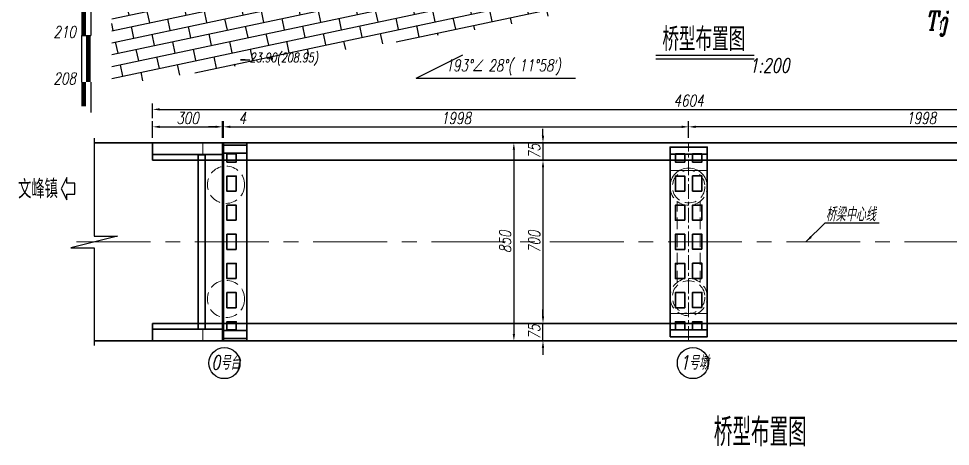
# Model space of a CAD drawing. Header units: millimetres. Extents: x -513 to 23624, y -721 to 12066.
# Drawn here: x 1669.7 to 1869.8, y -720.2 to -628.4 of the extents above; entities that cross this region are included whole.
import ezdxf
from ezdxf.enums import TextEntityAlignment as Align

# ---------------------------------------------------------------- set-up
doc = ezdxf.new("R2010")
doc.units = ezdxf.units.MM
doc.linetypes.add('CENTER', pattern=[50.8, 31.75, -6.35, 6.35, -6.35])
doc.linetypes.add('DASHED', pattern=[19.05, 12.7, -6.35])
doc.layers.add('图框', color=7, linetype='Continuous')
doc.layers.add('桥型', color=1, linetype='Continuous')
for name, color, linetype, lineweight in [('构造虚线', 6, 'DASHED', 20), ('结构轮廓', 1, 'Continuous', 35), ('轴线', 2, 'CENTER', 15)]:
    doc.layers.add(name, color=color, linetype=linetype, lineweight=lineweight)
doc.styles.get("Standard").update_dxf_attribs({"font": 'italc1.shx', "width": 0.75, "bigfont": 'fsdb.shx'})
doc.styles.add('TK', font='fsdb_e.shx', dxfattribs={"width": 0.75, "height": 3.5, "bigfont": 'fsdb.shx'})
doc.styles.add('xdb', font='italc1.shx', dxfattribs={"width": 0.75, "bigfont": 'fsdb.shx'})
doc.styles.add('宋体', font='italc1.shx', dxfattribs={"width": 0.75, "bigfont": 'fsdb.shx'})
doc.styles.add('桥梁', font='fsdb_e.shx', dxfattribs={"width": 0.75, "bigfont": 'fsdb.shx'})
doc.dimstyles.new('ISO-25', dxfattribs={"dimtxt": 2.5, "dimasz": 2.5, "dimexe": 1.25, "dimexo": 0.625, "dimtad": 1, "dimdsep": 46, "dimtxsty": 'Standard', "dimcen": 2.5, "dimadec": 0, "dimazin": 0, "dimtfac": 1, "dimtmove": 0, "dimatfit": 3, "dimfxl": 0, "dimarcsym": 0})

# ---------------------------------------------------------------- blocks, each defined once
blk = doc.blocks.new('*D65')
at = {"color": 0, "linetype": 'Continuous', "lineweight": -2, "transparency": 16777216}
for p, q in [((1698.46, -653.95), (1698.46, -650.35)), ((1699.96, -651.6), (1711.96, -651.6)), ((1713.46, -653.95), (1713.46, -650.35))]:
    blk.add_line(p, q, dxfattribs=at)
at = {"color": 0, "linetype": 'Continuous', "transparency": 16777216}
for points in [[(1699.96, -651.35), (1699.96, -651.85), (1698.46, -651.6)], [(1711.96, -651.35), (1711.96, -651.85), (1713.46, -651.6)]]:
    blk.add_solid(points, dxfattribs=at)
at = {"layer": 'Defpoints', "color": 0, "linetype": 'Continuous', "transparency": 16777216}
for p in [(1713.46, -651.6), (1698.46, -654.57), (1713.46, -654.57)]:
    blk.add_point(p, dxfattribs=at)
at = {"color": 0, "linetype": 'Continuous', "transparency": 16777216, "insert": (1705.96, -649.72), "char_height": 2.5, "attachment_point": 5}
blk.add_mtext('300', dxfattribs=at)
blk = doc.blocks.new('*D66')
at = {"color": 0, "linetype": 'Continuous', "lineweight": -2, "transparency": 16777216}
for p, q in [((1711.96, -651.6), (1710.46, -651.6)), ((1713.46, -653.9), (1713.46, -650.35)), ((1713.46, -651.6), (1713.66, -651.6)), ((1713.66, -653.9), (1713.66, -650.35)), ((1715.16, -651.6), (1718.8, -651.6))]:
    blk.add_line(p, q, dxfattribs=at)
at = {"color": 0, "linetype": 'Continuous', "transparency": 16777216}
for points in [[(1711.96, -651.35), (1711.96, -651.85), (1713.46, -651.6)], [(1715.16, -651.35), (1715.16, -651.85), (1713.66, -651.6)]]:
    blk.add_solid(points, dxfattribs=at)
at = {"layer": 'Defpoints', "color": 0, "linetype": 'Continuous', "transparency": 16777216}
for p in [(1713.66, -651.6), (1713.46, -654.53), (1713.66, -654.53)]:
    blk.add_point(p, dxfattribs=at)
at = {"color": 0, "linetype": 'Continuous', "transparency": 16777216, "insert": (1717.73, -649.72), "char_height": 2.5, "attachment_point": 5}
blk.add_mtext('4', dxfattribs=at)
blk = doc.blocks.new('*D69')
at = {"color": 0, "linetype": 'Continuous', "lineweight": -2, "transparency": 16777216}
for p, q in [((1713.66, -653.95), (1713.66, -650.35)), ((1715.16, -651.6), (1812.06, -651.6)), ((1813.56, -653.95), (1813.56, -650.35))]:
    blk.add_line(p, q, dxfattribs=at)
at = {"color": 0, "linetype": 'Continuous', "transparency": 16777216}
for points in [[(1715.16, -651.35), (1715.16, -651.85), (1713.66, -651.6)], [(1812.06, -651.35), (1812.06, -651.85), (1813.56, -651.6)]]:
    blk.add_solid(points, dxfattribs=at)
at = {"layer": 'Defpoints', "color": 0, "linetype": 'Continuous', "transparency": 16777216}
for p in [(1813.56, -651.6), (1713.66, -654.57), (1813.56, -654.57)]:
    blk.add_point(p, dxfattribs=at)
at = {"color": 0, "linetype": 'Continuous', "transparency": 16777216, "insert": (1763.61, -649.72), "char_height": 2.5, "attachment_point": 5}
blk.add_mtext('1998', dxfattribs=at)
blk = doc.blocks.new('*D70')
at = {"color": 0, "linetype": 'Continuous', "lineweight": -2, "transparency": 16777216}
for p, q in [((1813.56, -653.95), (1813.56, -650.35)), ((1911.96, -651.6), (1815.06, -651.6)), ((1913.46, -653.95), (1913.46, -650.35))]:
    blk.add_line(p, q, dxfattribs=at)
at = {"color": 0, "linetype": 'Continuous', "transparency": 16777216}
for points in [[(1815.06, -651.35), (1815.06, -651.85), (1813.56, -651.6)], [(1911.96, -651.35), (1911.96, -651.85), (1913.46, -651.6)]]:
    blk.add_solid(points, dxfattribs=at)
at = {"layer": 'Defpoints', "color": 0, "linetype": 'Continuous', "transparency": 16777216}
for p in [(1813.56, -651.6), (1813.56, -654.57), (1913.46, -654.57)]:
    blk.add_point(p, dxfattribs=at)
at = {"color": 0, "linetype": 'Continuous', "transparency": 16777216, "insert": (1863.51, -649.72), "char_height": 2.5, "attachment_point": 5}
blk.add_mtext('1998', dxfattribs=at)
blk = doc.blocks.new('*D71')
at = {"color": 0, "linetype": 'Continuous', "lineweight": -2, "transparency": 16777216}
for p, q in [((1698.46, -649.72), (1698.46, -646.61)), ((1699.96, -647.86), (1927.16, -647.86)), ((1928.66, -649.72), (1928.66, -646.61))]:
    blk.add_line(p, q, dxfattribs=at)
at = {"color": 0, "linetype": 'Continuous', "transparency": 16777216}
for points in [[(1699.96, -647.61), (1699.96, -648.11), (1698.46, -647.86)], [(1927.16, -647.61), (1927.16, -648.11), (1928.66, -647.86)]]:
    blk.add_solid(points, dxfattribs=at)
at = {"layer": 'Defpoints', "color": 0, "linetype": 'Continuous', "transparency": 16777216}
for p in [(1928.66, -647.86), (1698.46, -650.35), (1928.66, -650.35)]:
    blk.add_point(p, dxfattribs=at)
at = {"color": 0, "linetype": 'Continuous', "transparency": 16777216, "insert": (1813.56, -645.99), "char_height": 2.5, "attachment_point": 5}
blk.add_mtext('4604', dxfattribs=at)
blk = doc.blocks.new('*D72')
at = {"color": 0, "linetype": 'Continuous', "lineweight": -2, "transparency": 16777216}
for p, q in [((1782.28, -653.53), (1782.28, -652.03)), ((1784.2, -655.03), (1781.03, -655.03)), ((1782.28, -655.03), (1782.28, -658.78)), ((1784.2, -658.78), (1781.03, -658.78)), ((1782.28, -660.28), (1782.28, -661.78))]:
    blk.add_line(p, q, dxfattribs=at)
at = {"color": 0, "linetype": 'Continuous', "transparency": 16777216}
for points in [[(1782.03, -653.53), (1782.53, -653.53), (1782.28, -655.03)], [(1782.03, -660.28), (1782.53, -660.28), (1782.28, -658.78)]]:
    blk.add_solid(points, dxfattribs=at)
at = {"layer": 'Defpoints', "color": 0, "linetype": 'Continuous', "transparency": 16777216}
for p in [(1784.82, -655.03), (1782.28, -658.78), (1784.82, -658.78)]:
    blk.add_point(p, dxfattribs=at)
at = {"color": 0, "linetype": 'Continuous', "transparency": 16777216, "insert": (1780.4, -656.91), "char_height": 2.5, "attachment_point": 5, "rotation": 90}
blk.add_mtext('75', dxfattribs=at)
blk = doc.blocks.new('*D73')
at = {"color": 0, "linetype": 'Continuous', "lineweight": -2, "transparency": 16777216}
for p, q in [((1784.2, -658.78), (1781.03, -658.78)), ((1782.28, -660.28), (1782.28, -692.28)), ((1788.2, -693.78), (1781.03, -693.78))]:
    blk.add_line(p, q, dxfattribs=at)
at = {"color": 0, "linetype": 'Continuous', "transparency": 16777216}
for points in [[(1782.03, -660.28), (1782.53, -660.28), (1782.28, -658.78)], [(1782.03, -692.28), (1782.53, -692.28), (1782.28, -693.78)]]:
    blk.add_solid(points, dxfattribs=at)
at = {"layer": 'Defpoints', "color": 0, "linetype": 'Continuous', "transparency": 16777216}
for p in [(1784.82, -658.78), (1782.28, -693.78), (1788.82, -693.78)]:
    blk.add_point(p, dxfattribs=at)
at = {"color": 0, "linetype": 'Continuous', "transparency": 16777216, "insert": (1780.4, -676.28), "char_height": 2.5, "attachment_point": 5, "rotation": 90}
blk.add_mtext('700', dxfattribs=at)
blk = doc.blocks.new('*D74')
at = {"color": 0, "linetype": 'Continuous', "lineweight": -2, "transparency": 16777216}
for p, q in [((1782.28, -692.28), (1782.28, -690.78)), ((1784.2, -693.78), (1781.03, -693.78)), ((1782.28, -697.53), (1782.28, -693.78)), ((1784.2, -697.53), (1781.03, -697.53)), ((1782.28, -699.03), (1782.28, -700.53))]:
    blk.add_line(p, q, dxfattribs=at)
at = {"color": 0, "linetype": 'Continuous', "transparency": 16777216}
for points in [[(1782.03, -692.28), (1782.53, -692.28), (1782.28, -693.78)], [(1782.03, -699.03), (1782.53, -699.03), (1782.28, -697.53)]]:
    blk.add_solid(points, dxfattribs=at)
at = {"layer": 'Defpoints', "color": 0, "linetype": 'Continuous', "transparency": 16777216}
for p in [(1782.28, -693.78), (1784.82, -693.78), (1784.82, -697.53)]:
    blk.add_point(p, dxfattribs=at)
at = {"color": 0, "linetype": 'Continuous', "transparency": 16777216, "insert": (1780.4, -695.66), "char_height": 2.5, "attachment_point": 5, "rotation": 90}
blk.add_mtext('75', dxfattribs=at)
blk = doc.blocks.new('*D75')
at = {"color": 0, "linetype": 'Continuous', "lineweight": -2, "transparency": 16777216}
for p, q in [((1777.95, -655.03), (1774.78, -655.03)), ((1776.03, -656.53), (1776.03, -696.03)), ((1777.95, -697.53), (1774.78, -697.53))]:
    blk.add_line(p, q, dxfattribs=at)
at = {"color": 0, "linetype": 'Continuous', "transparency": 16777216}
for points in [[(1775.78, -656.53), (1776.28, -656.53), (1776.03, -655.03)], [(1775.78, -696.03), (1776.28, -696.03), (1776.03, -697.53)]]:
    blk.add_solid(points, dxfattribs=at)
at = {"layer": 'Defpoints', "color": 0, "linetype": 'Continuous', "transparency": 16777216}
for p in [(1778.57, -655.03), (1776.03, -697.53), (1778.57, -697.53)]:
    blk.add_point(p, dxfattribs=at)
at = {"color": 0, "linetype": 'Continuous', "transparency": 16777216, "insert": (1774.16, -676.28), "char_height": 2.5, "attachment_point": 5, "rotation": 90}
blk.add_mtext('850', dxfattribs=at)

msp = doc.modelspace()

# ---------------------------------------------------------------- hatches: boundary and pattern name
at = {"linetype": 'Continuous'}
h = msp.add_hatch(dxfattribs=at)
h.set_pattern_fill('HY', angle=11.978284, style=0, pattern_type=2)
h.set_pattern_definition([(11.9783, (1668.3113, -663.6505), (-0.518852, 2.445566), []), (101.9783, (1668.3113, -663.6505), (-4.43176, 1.6154), [2.5, -2.5])])
h.paths.add_polyline_path([(1902.01134, -548.15047), (1902.01134, -537.65047), (1817.56134, -567.15047), (1817.56134, -581.65047)])
h.paths.add_polyline_path([(1817.56134, -581.65047), (1817.56134, -620.79561), (1870.39268, -609.85574), (1902.01134, -602.24529), (1902.01134, -548.15047)])
h.paths.add_polyline_path([(1817.56134, -581.65047), (1817.56134, -567.15047), (1718.31134, -581.75047), (1718.31134, -597.25047)])
h.paths.add_polyline_path([(1902.51134, -546.15047), (1914.0917, -546.15047), (1914.0917, -549.15047), (1902.51134, -549.15047)], flags=24)
h.paths.add_polyline_path([(1902.51134, -535.65047), (1914.14527, -535.65047), (1914.14527, -538.65047), (1902.51134, -538.65047)], flags=25)
h.paths.add_polyline_path([(1818.06134, -579.65047), (1830.60598, -579.65047), (1830.60598, -582.65047), (1818.06134, -582.65047)], flags=24)
h.paths.add_polyline_path([(1818.06134, -565.15047), (1829.69527, -565.15047), (1829.69527, -568.15047), (1818.06134, -568.15047)], flags=25)
h.paths.add_polyline_path([(1718.81134, -635.25047), (1731.5167, -635.25047), (1731.5167, -638.25047), (1718.81134, -638.25047)], flags=24)
h.paths.add_polyline_path([(1718.81134, -595.25047), (1731.35598, -595.25047), (1731.35598, -598.25047), (1718.81134, -598.25047)], flags=24)
h.paths.add_polyline_path([(1718.81134, -579.75047), (1731.35598, -579.75047), (1731.35598, -582.75047), (1718.81134, -582.75047)], flags=25)
h.paths.add_polyline_path([(1942.31409, -592.54463), (1942.31409, -541.31779), (1916.61134, -544.73591), (1902.01134, -548.15047), (1902.01134, -602.24529)])
h.paths.add_polyline_path([(1942.31409, -541.31779), (1942.31409, -531.56017), (1916.61134, -534.69078), (1902.01134, -537.65047), (1902.01134, -548.15047), (1916.61134, -544.73591)])
h.paths.add_polyline_path([(1689.67923, -596.16352), (1689.67923, -642.72545), (1773.91188, -629.83417), (1817.56134, -620.79561), (1817.56134, -581.65047), (1718.31134, -597.25047)])
h.paths.add_polyline_path([(1689.67923, -580.25552), (1689.67923, -596.16352), (1718.31134, -597.25047), (1718.31134, -581.75047)])
edge = h.paths.add_edge_path(flags=0)
edge.add_arc((1728.05867, -619.46096), 3.34745, 180, 360)
edge.add_arc((1728.05867, -619.46096), 3.34745, 0, 180)
edge = h.paths.add_edge_path(flags=0)
edge.add_arc((1919.0246, -578.07034), 3.34745, 180, 360)
edge.add_arc((1919.0246, -578.07034), 3.34745, 0, 180)
edge = h.paths.add_edge_path(flags=0)
edge.add_arc((1827.15312, -608.93176), 3.34745, 0, 180)
edge.add_arc((1827.15312, -608.93176), 3.34745, 180, 360)
h.paths.add_polyline_path([(1708.57132, -617.41903), (1698.94718, -617.41903), (1698.94718, -620.75047), (1708.57132, -620.75047)], flags=0)
h.paths.add_polyline_path([(1936.05352, -566.39251), (1926.65622, -566.39251), (1926.65622, -570.58762), (1936.05352, -570.58762)], flags=0)
h.paths.add_polyline_path([(1792.55889, -603.30886), (1794.91513, -603.30886), (1794.91513, -606.41277), (1792.55889, -606.41277), (1792.55889, -606.68729), (1800.83247, -606.68729), (1800.83247, -602.97157), (1792.55889, -602.97157)])
h.paths.add_polyline_path([(1787.6229, -603.30886), (1787.6229, -606.41277), (1794.91513, -606.41277), (1794.91513, -603.30886)], flags=0)

# ---------------------------------------------------------------- linework, layer by layer
for p, q in [((1685.17348, -622.00047), (1685.17348, -632.00047)), ((1683.17348, -632.00047), (1683.17348, -642.00047)), ((1683.17348, -632.00047), (1685.17348, -632.00047)), ((1683.17348, -632.00047), (1685.17348, -632.00047)), ((1717.31134, -637.25047), (1719.31134, -637.25047)), ((1685.17348, -642.00047), (1685.17348, -648.5146))]:
    msp.add_line(p, q)
at = {"color": 7, "linetype": 'Continuous'}
for p, q in [((1755.07385, -641.18314), (1765.07385, -636.18314)), ((1718.31134, -637.25047), (1717.31134, -637.25047)), ((1806.51876, -636.99449), (1827.61315, -636.99449)), ((1755.07385, -641.18314), (1789.25201, -641.18314))]:
    msp.add_line(p, q, dxfattribs=at)
for points in [[(1683.67348, -622.00047, 1, 1, 0), (1683.67348, -632.00047, 0, 0, 0)], [(1684.67348, -632.00047, 1, 1, 0), (1684.67348, -642.00047, 0, 0, 0)], [(1683.67348, -642.00047, 1, 1, 0), (1683.67348, -647.18314, 0, 0, 0)]]:
    msp.add_lwpolyline(points, format="xyseb")
msp.add_lwpolyline([(1685.88706, -654.03494), (1685.88706, -675.03494), (1690.88706, -675.03494), (1680.88706, -677.53494), (1685.88706, -677.53494), (1685.88706, -698.53494)], dxfattribs=at)
at = {"color": 7}
msp.add_lwpolyline([(1680.0369, -663.66869), (1680.0369, -662.46338), (1678.83159, -664.874), (1680.0369, -667.28461), (1680.0369, -666.07931), (1681.74317, -666.07931), (1681.74317, -663.66869)], close=True, dxfattribs=at)
at = {"color": 7, "linetype": 'Continuous'}
for centre in [(1713.86652, -702.29191), (1814.47718, -702.29191)]:
    msp.add_circle(centre, 3.34745, dxfattribs=at)
at = {"layer": '构造虚线', "color": 1, "ltscale": 9.84252}
for p, q in [((1709.21115, -655.03494), (1709.21115, -657.53494)), ((1709.21115, -697.53494), (1709.21115, -695.03494))]:
    msp.add_line(p, q, dxfattribs=at)
at = {"layer": '构造虚线', "color": 1, "ltscale": 14.76378}
for p, q in [((1817.56115, -660.93494), (1809.56115, -660.93494)), ((1817.56115, -691.63494), (1809.56115, -691.63494))]:
    msp.add_line(p, q, dxfattribs=at)
at = {"layer": '构造虚线', "color": 1, "linetype": 'DASHED', "ltscale": 0.2}
for p, q in [((1811.06115, -685.01244), (1811.06115, -667.55744)), ((1816.06115, -685.01244), (1816.06115, -667.55744))]:
    msp.add_line(p, q, dxfattribs=at)
for centre, radius in [((1714.21115, -664.03494), 4), ((1813.56115, -664.43494), 3.5), ((1714.21115, -688.53494), 4), ((1813.56115, -688.13494), 3.5)]:
    msp.add_circle(centre, radius, dxfattribs=at)
at = {"layer": '构造虚线', "color": 1, "ltscale": 14.76378}
msp.add_arc((1813.56115, -664.43494), 4, 0, 180, dxfattribs=at)
at = {"layer": '构造虚线', "color": 1, "linetype": 'DASHED', "ltscale": 0.2}
for centre, start, end in [((1813.56115, -664.43494), 180, 0), ((1813.56115, -688.13494), 0, 180), ((1813.56115, -688.13494), 180, 0)]:
    msp.add_arc(centre, 4, start, end, dxfattribs=at)
at = {"layer": '桥型'}
msp.add_line((1806.51876, -636.25297), (1827.61315, -636.25297), dxfattribs=at)
at = {"layer": '结构轮廓'}
for p, q in [((1685.88706, -655.03494), (1941.23524, -655.03494)), ((1713.46115, -655.03494), (1698.46115, -655.03494)), ((1698.46115, -658.78494), (1698.46115, -655.03494)), ((1713.46115, -655.03494), (1718.71115, -655.03494)), ((1713.46115, -655.03494), (1713.46115, -676.28494)), ((1713.46115, -655.53494), (1718.71115, -655.53494)), ((1713.66115, -655.03494), (1713.66115, -676.28494)), ((1718.71115, -655.03494), (1718.71115, -676.28494)), ((1713.46115, -657.53494), (1698.46115, -657.53494)), ((1708.21115, -657.58494), (1709.71115, -657.58494)), ((1708.21115, -694.98494), (1708.21115, -657.58494)), ((1709.71115, -657.53494), (1709.71115, -676.28494)), ((1713.46115, -657.28494), (1718.71115, -657.28494)), ((1809.56115, -657.43494), (1817.56115, -657.43494)), ((1698.46115, -658.78494), (1928.66115, -658.78494)), ((1709.71115, -695.03494), (1709.71115, -676.28494)), ((1713.46115, -697.53494), (1713.46115, -676.28494)), ((1713.66115, -697.53494), (1713.66115, -676.28494)), ((1718.71115, -697.53494), (1718.71115, -676.28494)), ((1698.46115, -693.78494), (1698.46115, -697.53494)), ((1698.46115, -693.78494), (1928.66115, -693.78494)), ((1713.46115, -695.03494), (1698.46115, -695.03494)), ((1709.71115, -694.98494), (1708.21115, -694.98494)), ((1713.46115, -695.28494), (1718.71115, -695.28494)), ((1809.56115, -695.13494), (1817.56115, -695.13494)), ((1685.88706, -697.53494), (1941.23524, -697.53494)), ((1713.46115, -697.53494), (1698.46115, -697.53494)), ((1713.46115, -697.03494), (1718.71115, -697.03494)), ((1713.46115, -697.53494), (1718.71115, -697.53494))]:
    msp.add_line(p, q, dxfattribs=at)
at = {"layer": '结构轮廓', "flags": 128}
for points in [[(1809.56115, -696.63494), (1809.56115, -655.93494), (1817.56115, -655.93494), (1817.56115, -696.63494)], [(1716.41115, -665.40994), (1716.41115, -662.15994), (1714.41115, -662.15994), (1714.41115, -665.40994)], [(1812.71115, -665.40994), (1812.71115, -662.15994), (1810.71115, -662.15994), (1810.71115, -665.40994)], [(1816.41115, -665.38494), (1816.41115, -662.13494), (1814.41115, -662.13494), (1814.41115, -665.38494)], [(1716.41115, -671.65994), (1716.41115, -668.40994), (1714.41115, -668.40994), (1714.41115, -671.65994)], [(1812.71115, -671.65994), (1812.71115, -668.40994), (1810.71115, -668.40994), (1810.71115, -671.65994)], [(1816.41115, -671.63494), (1816.41115, -668.38494), (1814.41115, -668.38494), (1814.41115, -671.63494)], [(1716.41115, -677.90994), (1716.41115, -674.65994), (1714.41115, -674.65994), (1714.41115, -677.90994)], [(1812.71115, -677.90994), (1812.71115, -674.65994), (1810.71115, -674.65994), (1810.71115, -677.90994)], [(1816.41115, -677.88494), (1816.41115, -674.63494), (1814.41115, -674.63494), (1814.41115, -677.88494)], [(1716.41115, -684.15994), (1716.41115, -680.90994), (1714.41115, -680.90994), (1714.41115, -684.15994)], [(1812.71115, -684.15994), (1812.71115, -680.90994), (1810.71115, -680.90994), (1810.71115, -684.15994)], [(1816.41115, -684.13494), (1816.41115, -680.88494), (1814.41115, -680.88494), (1814.41115, -684.13494)], [(1716.41115, -690.40994), (1716.41115, -687.15994), (1714.41115, -687.15994), (1714.41115, -690.40994)], [(1812.71115, -690.40994), (1812.71115, -687.15994), (1810.71115, -687.15994), (1810.71115, -690.40994)], [(1816.41115, -690.38494), (1816.41115, -687.13494), (1814.41115, -687.13494), (1814.41115, -690.38494)]]:
    msp.add_lwpolyline(points, close=True, dxfattribs=at)
at = {"layer": '结构轮廓'}
for points in [[(1716.41115, -657.40994), (1716.41115, -659.15994), (1714.41115, -659.15994), (1714.41115, -657.40994)], [(1812.71115, -657.40994), (1812.71115, -659.15994), (1810.71115, -659.15994), (1810.71115, -657.40994)], [(1816.41115, -657.40994), (1816.41115, -659.15994), (1814.41115, -659.15994), (1814.41115, -657.40994)], [(1716.41115, -695.15994), (1716.41115, -693.40994), (1714.41115, -693.40994), (1714.41115, -695.15994)], [(1812.71115, -695.15994), (1812.71115, -693.40994), (1810.71115, -693.40994), (1810.71115, -695.15994)], [(1816.41115, -695.15994), (1816.41115, -693.40994), (1814.41115, -693.40994), (1814.41115, -695.15994)]]:
    msp.add_lwpolyline(points, close=True, dxfattribs=at)
at = {"layer": '轴线', "linetype": 'CENTER', "ltscale": 0.5}
msp.add_line((1682.13672, -676.28494), (1950.75886, -676.28494), dxfattribs=at)
at = {"layer": '轴线', "linetype": 'CENTER', "ltscale": 0.1}
msp.add_lwpolyline([(1813.56115, -697.53494), (1813.56115, -655.03494)], dxfattribs=at)

# ---------------------------------------------------------------- texts
at = {"linetype": 'Continuous', "width": 0.75}
for s, height, p in [('T', 4, (1864.7702, -630.80554)), ('j', 4, (1867.88371, -630.80554)), ('1', 2, (1866.84587, -630.80554))]:
    msp.add_text(s, height=height, dxfattribs=at).set_placement(p)
at = {"color": 7, "style": '桥梁', "width": 0.75}
msp.add_text('文峰镇', height=4, rotation=0.7448, dxfattribs=at).set_placement((1673.86015, -666.94872), align=Align.CENTER)
at = {"color": 7, "linetype": 'Continuous', "style": '宋体', "width": 0.75}
for s, p in [('桥梁中心线', (1843.00148, -671.87207)), ('0号台', (1711.07366, -703.69943)), ('1号墩', (1811.68432, -703.69943))]:
    msp.add_text(s, height=3, dxfattribs=at).set_placement(p)
at = {"char_height": 2.5, "width": 15, "attachment_point": 1, "style": 'xdb'}
for s, insert in [('210', (1677.17348, -630.00047)), ('208', (1677.17348, -640.00047))]:
    msp.add_mtext(s, dxfattribs=dict(at, insert=insert))
at = {"color": 7, "linetype": 'Continuous', "attachment_point": 1, "style": 'xdb'}
for s, insert, char_height, width in [('23.90(208.95)', (1719.31134, -635.75047), 2, 52), (' 193°∠ 28°( 11°58′)', (1760.07385, -637.18314), 2.5, 95)]:
    msp.add_mtext(s, dxfattribs=dict(at, insert=insert, char_height=char_height, width=width))
at = {"layer": '图框', "color": 0, "style": 'TK', "width": 0.7}
msp.add_text('桥型布置图', height=6, dxfattribs=at).set_placement((1828.93418, -720.12753), align=Align.CENTER)
at = {"layer": '图框', "attachment_point": 1, "style": 'xdb'}
for s, insert, char_height, width in [('桥型布置图', (1807.91732, -630.30366), 5, 84), ('1:200', (1826.58474, -636.96507), 3, 100)]:
    msp.add_mtext(s, dxfattribs=dict(at, insert=insert, char_height=char_height, width=width))

# ---------------------------------------------------------------- dimensions: what is measured, and where the dimension line sits
at = {"color": 7, "linetype": 'Continuous'}
dim = msp.add_linear_dim(base=(1928.66115, -647.86193), p1=(1698.46115, -650.34754), p2=(1928.66115, -650.34754), dimstyle='ISO-25', override={"dimasz": 1.5, "dimlfac": 20, "dimfxl": 0.8}, dxfattribs=at)
dim.commit()
dim.dimension.update_dxf_attribs({"geometry": '*D71', "text_midpoint": (1813.56115, -645.98693)})
for p1, p2, distance, picture, middle in [((1698.46115, -654.57152), (1713.46115, -654.57152), 2.97398, '*D65', (1705.96115, -649.72254)), ((1713.46115, -654.52652), (1713.66115, -654.52652), 2.92898, '*D66', (1717.73258, -649.72254)), ((1713.66115, -654.57152), (1813.56115, -654.57152), 2.97398, '*D69', (1763.61115, -649.72254)), ((1913.46115, -654.57152), (1813.56115, -654.57152), -2.97398, '*D70', (1863.51115, -649.72254)), ((1784.82053, -655.03494), (1784.82053, -658.78494), -2.54462, '*D72', (1780.40092, -656.90994)), ((1784.82053, -697.53494), (1784.82053, -693.78494), 2.54462, '*D74', (1780.40092, -695.65994))]:
    dim = msp.add_aligned_dim(p1=p1, p2=p2, distance=distance, dimstyle='ISO-25', override={"dimasz": 1.5, "dimlfac": 20, "dimfxl": 0.8}, dxfattribs=at)
    dim.commit()
    dim.dimension.update_dxf_attribs({"geometry": picture, "text_midpoint": middle})
for base, p1, p2, picture, middle in [((1776.03013, -697.53494), (1778.57475, -655.03494), (1778.57475, -697.53494), '*D75', (1774.15513, -676.28494)), ((1782.27592, -693.78494), (1784.82053, -658.78494), (1788.82053, -693.78494), '*D73', (1780.40092, -676.28494))]:
    dim = msp.add_linear_dim(base=base, p1=p1, p2=p2, angle=90, dimstyle='ISO-25', override={"dimasz": 1.5, "dimlfac": 20, "dimfxl": 0.8}, dxfattribs=at)
    dim.commit()
    dim.dimension.update_dxf_attribs({"geometry": picture, "text_midpoint": middle})

# ---------------------------------------------------------------- leaders
msp.add_leader([(1838.75606, -676.28494), (1842.90217, -672.17569), (1854.47183, -672.17569)], dimstyle='ISO-25', override={"dimasz": 1.5, "dimgap": 0.625, "dimtad": 0, "dimfxl": 0.8}, dxfattribs=at)

doc.saveas('drawing.dxf')
